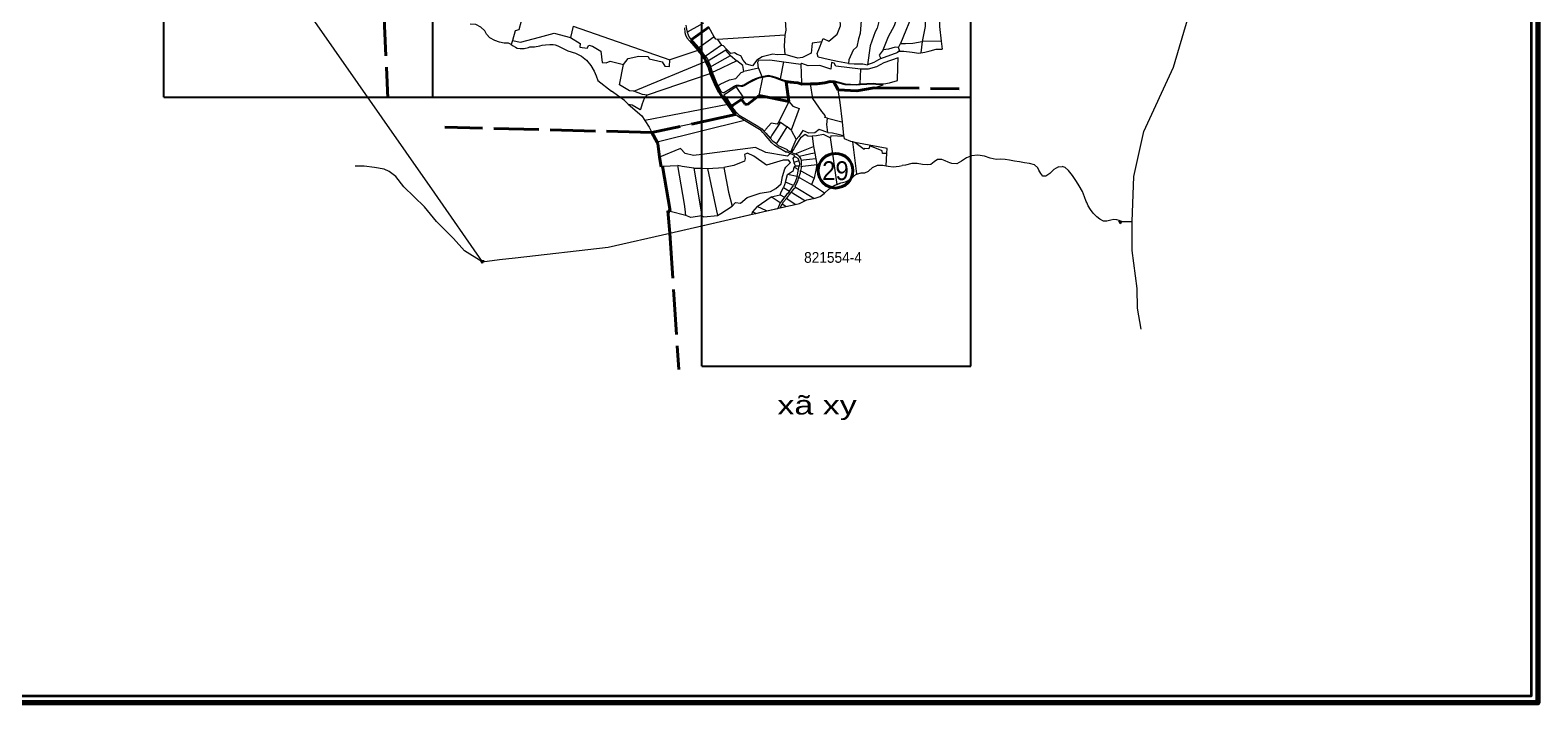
# Model space of a CAD drawing. Header units: metres. Extents: x 548568 to 557107, y 1817749 to 1829427.
# Drawn here: x 551503 to 557107, y 1817749 to 1820250 of the extents above; entities that cross this region are included whole.
import ezdxf
from ezdxf.enums import TextEntityAlignment as Align

# ---------------------------------------------------------------- set-up
doc = ezdxf.new("R2010")
doc.units = ezdxf.units.M
doc.header["$LTSCALE"] = 28
doc.linetypes.add('DOT_DASHED', pattern=[7.7, 5, -1.2, 0.3, -1.2])
doc.linetypes.add('LONG_DASHED', pattern=[7.5, 6, -1.5])
for name, color, linetype, lineweight in [('10', 7, 'Continuous', 13), ('23', 7, 'Continuous', 13), ('32', 7, 'Continuous', 13), ('34', 7, 'LONG_DASHED', 40), ('40', 7, 'Continuous', 13), ('46', 7, 'Continuous', 13), ('47', 7, 'Continuous', 13), ('54', 7, 'Continuous', 25), ('63', 7, 'Continuous', 40)]:
    doc.layers.add(name, color=color, linetype=linetype, lineweight=lineweight)
doc.layers.add('48', color=7, linetype='Continuous')
doc.layers.add('55', color=7, linetype='Continuous')

msp = doc.modelspace()

# ---------------------------------------------------------------- hatches: boundary and pattern name
at = {"layer": '47'}
for points in [[(555549.55, 1819539.45), (555561.55, 1819539.45), (555555.55, 1819529.06)], [(553177.27, 1819392.71), (553189.27, 1819392.71), (553183.27, 1819382.32)]]:
    msp.add_hatch(color=256, dxfattribs=at).paths.add_polyline_path(points)

# ---------------------------------------------------------------- linework, layer by layer
at = {"layer": '10'}
for p, q in [((553521.48, 1820264.74), (553511.97, 1820221.89)), ((553521.48, 1820264.74), (553881.12, 1820138.85)), ((553295.73, 1820211.39), (553291.71, 1820195.84)), ((554309.47, 1820230.99), (554058.73, 1820215.11)), ((554058.73, 1820215.11), (554073, 1820193.81)), ((554818.88, 1820206.96), (554814.5, 1820165.38)), ((554889.55, 1820208.37), (554818.88, 1820206.96)), ((554889.55, 1820208.37), (554892.78, 1820179.04)), ((553985.19, 1820173.85), (553881.12, 1820138.85)), ((554731.29, 1820185.23), (554738.67, 1820199.76)), ((554735.76, 1820171.54), (554731.29, 1820185.23)), ((553747.43, 1820022.61), (554016.6, 1820133.9)), ((554210.89, 1820108.02), (554222.78, 1820077.28)), ((554291.83, 1820069.15), (554305.31, 1820131.64)), ((554368.51, 1820123.23), (554370.72, 1820053.33)), ((554589.87, 1820104.19), (554587.4, 1820049.42)), ((554728.5, 1820113.08), (554729.49, 1820146.22)), ((553613.4, 1820062.01), (553663.91, 1820022.89)), ((554033.04, 1820088.63), (553796.6, 1820007.65)), ((554213.19, 1820006.06), (554226.34, 1820073.96)), ((554313.73, 1820057.87), (554323.34, 1819984.37)), ((554313.73, 1820057.87), (554323.34, 1819984.37)), ((554490.47, 1820057.27), (554507.04, 1820027.66)), ((554490.47, 1820057.27), (554507.26, 1820027.27)), ((554146.93, 1819992.24), (554116.46, 1819971.64)), ((554323.34, 1819984.37), (554213.19, 1820006.06)), ((554323.34, 1819984.37), (554213.19, 1820006.06)), ((554323.34, 1819984.37), (554286.31, 1819908.5)), ((554096.64, 1819972.78), (553787.56, 1819914.02)), ((554125.27, 1819935.84), (553814.23, 1819869.23)), ((554159.17, 1819914.06), (553833.96, 1819832.78)), ((554286.31, 1819908.5), (554292.96, 1819907.21)), ((554292.96, 1819907.21), (554316.77, 1819890.05)), ((554332.09, 1819877.75), (554316.77, 1819890.05)), ((554332.09, 1819877.75), (554350.86, 1819843.6)), ((554466.81, 1819922.39), (554520.27, 1819909.32)), ((554520.27, 1819909.32), (554522.71, 1819908.48)), ((554528.4, 1819857.83), (554522.71, 1819908.48)), ((554502.98, 1819676.26), (554478.7, 1819850.32)), ((554568.83, 1819832.34), (554561.88, 1819833.87)), ((554360.85, 1819763.88), (554342.56, 1819757.9)), ((554687.22, 1819791.48), (554688.17, 1819791.95)), ((553854, 1819743.59), (553882.07, 1819575.8)), ((553970.79, 1819736.87), (554000.38, 1819559)), ((554021.15, 1819735.24), (554058.68, 1819561.07)), ((554354.2, 1819705.73), (554318.28, 1819713.08)), ((554343.61, 1819740.78), (554359.45, 1819731.91)), ((554361.57, 1819744.13), (554348.09, 1819744.49)), ((554423.41, 1819728.98), (554417.9, 1819698.92)), ((554427.32, 1819750.32), (554423.41, 1819728.98)), ((554303.66, 1819664.54), (554325.7, 1819650.73)), ((554340.94, 1819671.48), (554310.79, 1819683.85)), ((554417.9, 1819698.92), (554407.55, 1819676.41)), ((554456.19, 1819643.33), (554407.55, 1819676.41)), ((554445.2, 1819635.1), (554456.19, 1819643.33)), ((554240.51, 1819577.5), (554206.3, 1819593.65)), ((554240.51, 1819577.5), (554282.68, 1819587.12)), ((554291.7, 1819607.04), (554257.51, 1819629.74)), ((554290.93, 1819589), (554307.83, 1819592.85)), ((554291.49, 1819637.67), (554306.69, 1819628.45)), ((554363.41, 1819605.52), (554382.64, 1819615.22)), ((554416.41, 1819623.94), (554412.1, 1819623.24)), ((554200.4, 1819568.35), (554240.51, 1819577.5))]:
    msp.add_line(p, q, dxfattribs=at)
for points in [[(554673.85, 1820176.34), (554694.05, 1820225.8), (554716.49, 1820267.03), (554736.09, 1820324.42)], [(554736.09, 1820324.42), (554789.13, 1820323.34), (554738.67, 1820199.76)], [(554830.3, 1820328.58), (554829.97, 1820263.35), (554818.88, 1820206.96)], [(554891.45, 1820317.26), (554883.5, 1820295.16), (554883.5, 1820263.19), (554889.55, 1820208.37)], [(553291.71, 1820195.84), (553281.36, 1820201.67), (553264.85, 1820201.6), (553247.45, 1820204.59), (553230.24, 1820211.13), (553211.49, 1820221.6), (553199.01, 1820234.39), (553193.08, 1820246.58), (553178.97, 1820260.69), (553159.69, 1820270.91), (553141.06, 1820271.55), (553138.77, 1820270.56)], [(553337.76, 1820315.3), (553319.99, 1820250.19), (553305.81, 1820246.7), (553295.73, 1820211.39)], [(553945.56, 1820242.37), (553953.53, 1820246.75), (553958.01, 1820249.21), (554007.74, 1820276.53)], [(554026.55, 1820260.14), (553964.7, 1820216.31), (553960.38, 1820213.25)], [(554046.46, 1820225.25), (554026.55, 1820260.14), (553968.77, 1820219.2), (553960.38, 1820213.25)], [(554309.47, 1820230.99), (554313.68, 1820249.36), (554310.46, 1820286.67)], [(554446.52, 1820205.93), (554450.9, 1820218.08), (554472.01, 1820208.74), (554503.54, 1820234.94), (554515.68, 1820265.37), (554513.05, 1820310.34)], [(554594.07, 1820301.94), (554588.02, 1820236.66), (554582.42, 1820216.99), (554575.54, 1820187.32), (554561.99, 1820175.46), (554546.09, 1820138.74), (554544.9, 1820125.11)], [(554665.42, 1820311.14), (554651.14, 1820256.42), (554644.4, 1820243.12), (554626.16, 1820191.2), (554616.06, 1820120.03)], [(553295.73, 1820211.39), (553325.43, 1820204.42), (553396.76, 1820223.54), (553451.7, 1820238.83), (553511.97, 1820221.89)], [(553511.97, 1820221.89), (553548.1, 1820199.55), (553546.85, 1820185.87), (553573.6, 1820182.41), (553580.34, 1820193.65), (553593.67, 1820190.4), (553624.02, 1820170.93), (553629.17, 1820129.8), (553643.82, 1820128.35), (553659.68, 1820134.79), (553708.53, 1820122.43)], [(554046.46, 1820225.25), (553992.45, 1820186.27), (553988.49, 1820183.42), (553986.91, 1820182.28)], [(554058.73, 1820215.11), (554051.81, 1820216.65), (554046.46, 1820225.25)], [(554309.58, 1820158.43), (554307.47, 1820189.54), (554309.47, 1820230.99)], [(554738.67, 1820199.76), (554756.49, 1820199.68), (554784.53, 1820200.94), (554818.88, 1820206.96)], [(553291.71, 1820195.84), (553299.13, 1820191.66), (553307.87, 1820186.25)], [(553307.87, 1820186.25), (553313.23, 1820182.93), (553324.92, 1820181.19), (553340.14, 1820181.31), (553355.6, 1820185.52)], [(553355.6, 1820185.52), (553361.25, 1820187.06), (553366.26, 1820187.25)], [(553366.26, 1820187.25), (553377.9, 1820187.7), (553397.74, 1820191.72)], [(553397.74, 1820191.72), (553406.39, 1820193.47), (553418.57, 1820194.67)], [(553418.57, 1820194.67), (553434.48, 1820196.23), (553447.49, 1820195.7)], [(553447.49, 1820195.7), (553454.46, 1820195.42), (553464.18, 1820191.74), (553484.42, 1820180.75), (553502.32, 1820172.27)], [(553502.32, 1820172.27), (553530.09, 1820163.65), (553553.27, 1820153.01), (553571.05, 1820137.64)], [(553708.53, 1820122.43), (553725.98, 1820144.46), (553766.37, 1820153.14)], [(553766.37, 1820153.14), (553800.32, 1820151.8), (553803.66, 1820143.09), (553853.18, 1820131.8), (553862.45, 1820115.42), (553879.28, 1820113.83), (553881.12, 1820138.85)], [(554073, 1820193.81), (554015.7, 1820153.98), (554013.2, 1820152.24)], [(554089.27, 1820174.87), (554028.1, 1820137.71), (554024.82, 1820135.71)], [(554033.6, 1820114.76), (554038.05, 1820117.2), (554106.63, 1820154.71)], [(554073, 1820193.81), (554079.48, 1820192.51), (554092.02, 1820178.41)], [(554673.85, 1820176.34), (554658.7, 1820156.09), (554665.71, 1820143.72)], [(554731.29, 1820185.23), (554718.94, 1820186.18), (554694.45, 1820179.05), (554673.85, 1820176.34)], [(553571.05, 1820137.64), (553587.48, 1820118.03), (553599.92, 1820097.57)], [(553599.92, 1820097.57), (553607.37, 1820080.06), (553613.4, 1820062.01)], [(553747.43, 1820022.61), (553731.71, 1820024.11), (553693.85, 1820045.83), (553708.53, 1820122.43)], [(554129.87, 1820135.69), (554047.55, 1820096.22), (554043.04, 1820094.06), (554040.18, 1820092.69)], [(554068.63, 1820048.17), (554102.95, 1820065.4), (554126.13, 1820070.07), (554145.8, 1820091.73), (554156.43, 1820095.9)], [(554697.62, 1820053.51), (554727, 1820063), (554728.5, 1820113.08)], [(554059.17, 1820043.42), (554064.16, 1820045.93), (554068.63, 1820048.17)], [(554146.93, 1819992.24), (554156.02, 1819998.29), (554127.52, 1820039.97)], [(554466.81, 1819922.39), (554457.38, 1819924.6), (554459.4, 1819930.52), (554445.53, 1819946.8), (554413.15, 1819996.04), (554403.67, 1820049.47)], [(554507.04, 1820027.66), (554575.91, 1820024.58), (554640.32, 1820035.63), (554674.44, 1820046.03)], [(553726.7, 1819974.57), (553711.98, 1819987.44), (553663.91, 1820022.89)], [(553726.7, 1819974.57), (553741.08, 1819971.9), (553771.09, 1819955.16), (553773.88, 1819955.48), (553779.58, 1819976.75), (553787.2, 1819997.16), (553796.6, 1820007.65)], [(553796.6, 1820007.65), (553780.05, 1820010.01), (553747.43, 1820022.61)], [(554213.19, 1820006.06), (554169.81, 1819972.8), (554161.55, 1819975), (554146.93, 1819992.24), (554116.45, 1819971.63)], [(554213.19, 1820006.06), (554169.81, 1819972.8), (554161.55, 1819975), (554146.93, 1819992.24)], [(554323.34, 1819984.37), (554337.83, 1819966.45), (554362.33, 1819958.24), (554332.09, 1819877.75)], [(554522.71, 1819908.48), (554514.56, 1819980.99), (554507.26, 1820027.27)], [(553726.7, 1819974.57), (553777.02, 1819930.57), (553787.56, 1819914.02)], [(554125.27, 1819935.84), (553814.23, 1819869.23), (553833.96, 1819832.78)], [(554116.46, 1819971.64), (554114.82, 1819970.53), (554112.6, 1819968.44), (554110.02, 1819966.01)], [(554116.45, 1819971.63), (554114.82, 1819970.53), (554112.6, 1819968.44), (554110.02, 1819966.01)], [(553787.56, 1819914.02), (553803.7, 1819888.69), (553814.23, 1819869.23)], [(554286.31, 1819908.5), (554279.6, 1819900.42), (554258.09, 1819904.09), (554238.08, 1819881.35), (554236.47, 1819879.25), (554233.43, 1819875.27), (554231.95, 1819873.34)], [(554292.96, 1819907.21), (554260.79, 1819858.8), (554258, 1819854.61), (554253.92, 1819848.48)], [(554277.37, 1819826.38), (554282.13, 1819834.07), (554284.79, 1819838.37), (554316.77, 1819890.05)], [(554467.8, 1819869.02), (554465.12, 1819899.17), (554466.81, 1819922.39)], [(553833.96, 1819832.78), (553836.59, 1819827.92), (553842.96, 1819776.94)], [(554347.99, 1819790.16), (554353.13, 1819792.18), (554358.82, 1819794.41), (554415.07, 1819816.5)], [(554409.7, 1819855.47), (554415.07, 1819816.5), (554419.88, 1819792.78), (554404.81, 1819789.36)], [(554561.88, 1819833.87), (554554.32, 1819835.54), (554529.74, 1819845.91), (554528.77, 1819854.51)], [(554576.63, 1819714.49), (554576.22, 1819715.65), (554561.88, 1819833.87)], [(554687.22, 1819791.48), (554671.98, 1819790.48), (554670.21, 1819801.14), (554623.86, 1819819.12), (554621.19, 1819807.77), (554605.22, 1819809.13), (554603.98, 1819805.45), (554568.83, 1819832.34)], [(554688.17, 1819791.95), (554689.35, 1819809.45), (554568.83, 1819832.34)], [(554404.81, 1819789.36), (554379.02, 1819783.5), (554367.7, 1819780.93), (554362.71, 1819779.8)], [(554424.18, 1819771.79), (554400.34, 1819768.77), (554389.2, 1819767.36), (554377.62, 1819765.89), (554372.09, 1819765.19), (554370.34, 1819764.97)], [(554419.88, 1819792.78), (554424.18, 1819771.79), (554427.32, 1819750.32)], [(554576.63, 1819714.49), (554591.9, 1819719.51), (554606.36, 1819719.31), (554620.04, 1819725.74), (554634.13, 1819738.63), (554652.49, 1819747.35), (554673.35, 1819747.33), (554685.02, 1819744.97), (554688.17, 1819791.95)], [(553940.82, 1819561.14), (553938.62, 1819583.84), (553935.79, 1819602.84), (553911.23, 1819746.79)], [(554081.84, 1819739.26), (554098.91, 1819647.21), (554112.77, 1819595.61)], [(554361.05, 1819702.76), (554363.95, 1819701.12), (554407.55, 1819676.41)], [(554367.18, 1819727.75), (554370.65, 1819725.78), (554417.9, 1819698.92)], [(554369.52, 1819742.7), (554370.08, 1819742.77), (554375.46, 1819743.48), (554427.32, 1819750.32)], [(554502.98, 1819676.26), (554517.05, 1819681.52), (554533.98, 1819685.12), (554552.14, 1819695.57), (554573.94, 1819713.6), (554576.63, 1819714.49)], [(554382.64, 1819615.22), (554336.43, 1819644.19), (554333.03, 1819646.32), (554332.62, 1819646.58)], [(554416.41, 1819623.94), (554350.25, 1819663.63), (554347.75, 1819665.13)], [(554456.19, 1819643.33), (554473.28, 1819659.45), (554494.84, 1819673.22), (554502.98, 1819676.26)], [(554312.35, 1819593.88), (554305.49, 1819598.21), (554301.23, 1819600.9), (554298.04, 1819602.92)], [(554307.83, 1819592.85), (554312.35, 1819593.88), (554347.09, 1819601.8), (554363.41, 1819605.52)], [(554347.09, 1819601.8), (554319.48, 1819620.45), (554315.33, 1819623.25), (554314.53, 1819623.79)], [(554382.64, 1819615.22), (554389.84, 1819618.85), (554403.5, 1819621.54), (554412.1, 1819623.24)], [(554416.41, 1819623.94), (554421.66, 1819624.78), (554439.72, 1819631.14), (554445.2, 1819635.1)], [(554186.94, 1819565.28), (554200.4, 1819568.35), (554187.78, 1819574.33)]]:
    msp.add_lwpolyline(points, dxfattribs=at)
at = {"layer": '23'}
for p, q in [((554000, 1820156.59), (553985.19, 1820173.85)), ((554000, 1820167.72), (553986.91, 1820182.28)), ((554040.18, 1820092.69), (554033.6, 1820114.76)), ((554059.17, 1820043.42), (554040.18, 1820092.69)), ((554676.85, 1820049.43), (554697.62, 1820053.51)), ((554362.71, 1819779.8), (554362.2, 1819780.21)), ((554370.34, 1819764.97), (554369.51, 1819770.2)), ((554325.7, 1819650.73), (554340.94, 1819671.48)), ((554332.62, 1819646.58), (554340.41, 1819656.7)), ((554347.75, 1819665.13), (554347.63, 1819666.85)), ((554291.7, 1819607.04), (554282.68, 1819587.12)), ((554290.93, 1819589), (554298.04, 1819602.92)), ((554314.53, 1819623.79), (554320.83, 1819630.95))]:
    msp.add_line(p, q, dxfattribs=at)
for points in [[(553940.83, 1820267.94), (553943.32, 1820252.96), (553945.56, 1820242.37)], [(553935.8, 1820258.29), (553937.28, 1820240.65), (553939.77, 1820231.91), (553944.67, 1820221.05), (553954.39, 1820209.31), (553961.54, 1820200.72), (553970.65, 1820190.71), (553985.19, 1820173.85)], [(553945.56, 1820242.37), (553948.61, 1820232.1), (553952.67, 1820223.48), (553960.38, 1820213.25)], [(553960.38, 1820213.25), (553966.69, 1820204.31), (553975.09, 1820194.89), (553986.91, 1820182.28)], [(553960.38, 1820213.25), (553966.69, 1820204.31), (553975.09, 1820194.89), (553986.91, 1820182.28)], [(554000, 1820167.72), (553999.17, 1820168.64), (553986.91, 1820182.28)], [(554000, 1820167.72), (554007.5, 1820159.37), (554013.2, 1820152.24)], [(554000, 1820156.59), (554001.2, 1820155.19), (554010.23, 1820145.92)], [(554000, 1820156.59), (554001.2, 1820155.19), (554010.23, 1820145.92), (554012.77, 1820141.08), (554016.6, 1820133.9)], [(554013.2, 1820152.24), (554015.64, 1820148.57), (554019.68, 1820143.92), (554024.82, 1820135.71)], [(554010.23, 1820145.92), (554012.77, 1820141.08), (554016.6, 1820133.9)], [(554033.04, 1820088.63), (554025.51, 1820113.19), (554016.6, 1820133.9)], [(554033.04, 1820088.63), (554025.51, 1820113.19), (554016.6, 1820133.9)], [(554033.6, 1820114.76), (554025.1, 1820135.05), (554024.82, 1820135.71)], [(554076.87, 1820000), (554064.41, 1820020.74), (554053.08, 1820043.07), (554033.04, 1820088.63)], [(554076.87, 1820000), (554064.41, 1820020.74), (554053.08, 1820043.07), (554033.04, 1820088.63)], [(554059.17, 1820043.42), (554070.97, 1820023.3), (554074.67, 1820019.54), (554078.57, 1820018.01)], [(554083.89, 1820019.07), (554100.7, 1820028.54), (554120.4, 1820041.33), (554125.42, 1820044.12), (554128.32, 1820044.63), (554134.48, 1820044.94), (554139.13, 1820044.69), (554145.43, 1820044.28), (554150.55, 1820044.45), (554156.26, 1820046.07), (554161.83, 1820049.58), (554174.62, 1820057.1), (554188.01, 1820064.47), (554199.82, 1820069.98), (554210.34, 1820073.97), (554222.78, 1820077.28)], [(554087.79, 1820013.39), (554104.24, 1820024.35), (554127.52, 1820039.97)], [(554226.34, 1820073.96), (554212.26, 1820070.49), (554201, 1820066.17), (554190.61, 1820061.19), (554175.8, 1820053.22), (554164.09, 1820046.52), (554157.72, 1820042.75), (554151.4, 1820040.4), (554144.68, 1820040.07), (554138.24, 1820040.72), (554134.32, 1820040.92), (554127.52, 1820039.97)], [(554222.78, 1820077.28), (554242.08, 1820080.9), (554248.14, 1820081.66), (554262.32, 1820078.81), (554274.83, 1820075.03), (554291.83, 1820069.15)], [(554313.73, 1820057.87), (554300.07, 1820061.36), (554290.11, 1820065.3), (554273.88, 1820071.19), (554261.93, 1820075.29), (554253.99, 1820076.8), (554245.61, 1820077.15), (554232.42, 1820075.4), (554226.34, 1820073.96)], [(554291.83, 1820069.15), (554301.35, 1820064.44), (554313.81, 1820061.96), (554359.02, 1820056.3), (554370.72, 1820053.33)], [(554313.73, 1820057.87), (554357.42, 1820053.27), (554371.11, 1820049.28), (554403.67, 1820049.47)], [(554403.67, 1820049.47), (554371.11, 1820049.28), (554357.42, 1820053.27), (554313.73, 1820057.87)], [(554370.72, 1820053.33), (554403.46, 1820053.09), (554429.09, 1820053.58), (554435.09, 1820054.48), (554456.09, 1820057.77), (554476.86, 1820062.26), (554492.45, 1820061.04), (554533.35, 1820049.52), (554574.1, 1820048.05), (554587.4, 1820049.42)], [(554490.47, 1820057.27), (554476.7, 1820058.48), (554456.73, 1820054.28), (554434.44, 1820050.69), (554429.26, 1820049.69), (554403.67, 1820049.47)], [(554403.67, 1820049.47), (554429.26, 1820049.69), (554434.44, 1820050.69), (554456.73, 1820054.28), (554476.7, 1820058.48), (554490.47, 1820057.27)], [(554674.44, 1820046.03), (554646.37, 1820048.03), (554638.7, 1820048.17), (554588.06, 1820045.76), (554573.81, 1820044.98), (554532.38, 1820046.53), (554490.47, 1820057.27)], [(554587.4, 1820049.42), (554638.25, 1820051.99), (554646.67, 1820050.84), (554676.85, 1820049.43)], [(554076.87, 1820000), (554076.98, 1819999.82), (554082.49, 1819992.6), (554086.01, 1819988.66), (554096.64, 1819972.78)], [(554076.87, 1820000), (554076.98, 1819999.82), (554082.49, 1819992.6), (554086.01, 1819988.66), (554096.64, 1819972.78)], [(554078.57, 1820018.01), (554079.95, 1820017.47), (554082.54, 1820018.31), (554083.89, 1820019.07)], [(554087.96, 1820000), (554087.26, 1820000.96), (554083.24, 1820006.66), (554083.1, 1820008.8), (554083.95, 1820010.15)], [(554083.95, 1820010.15), (554084.07, 1820010.34), (554086.23, 1820012.35), (554087.79, 1820013.39)], [(554087.96, 1820000), (554090.25, 1819996.86), (554092.36, 1819992.61), (554101.49, 1819978.31), (554110.02, 1819966.01)], [(554087.96, 1820000), (554090.25, 1819996.86), (554092.36, 1819992.61), (554101.49, 1819978.31), (554110.02, 1819966.01)], [(554121.32, 1819939.51), (554117.44, 1819943.61), (554112.28, 1819950.67), (554104.25, 1819962.29), (554096.64, 1819972.78)], [(554125.27, 1819935.84), (554122.98, 1819937.76), (554117.44, 1819943.61), (554112.28, 1819950.67), (554104.25, 1819962.29), (554096.64, 1819972.78)], [(554110.02, 1819966.01), (554118.68, 1819954.49), (554123.84, 1819948.25), (554130.82, 1819941.43), (554135.46, 1819936.96), (554139.34, 1819933.84), (554208.47, 1819892.83), (554223.03, 1819882.56), (554231.95, 1819873.34)], [(554125.27, 1819935.84), (554122.98, 1819937.76), (554121.32, 1819939.51)], [(554159.17, 1819914.06), (554132.73, 1819930.16), (554125.27, 1819935.84)], [(554328.4, 1819790.75), (554316.17, 1819796.75), (554314.44, 1819794.67), (554280.97, 1819814.51), (554271.34, 1819820.87), (554260.24, 1819831.05), (554233.21, 1819862.42), (554226.97, 1819868.59), (554220.05, 1819876.16), (554159.17, 1819914.06)], [(554231.95, 1819873.34), (554237.72, 1819866.77), (554253.92, 1819848.48)], [(554277.37, 1819826.38), (554265.31, 1819836.04), (554253.92, 1819848.48)], [(554330.7, 1819795.98), (554318.15, 1819802.13), (554318.66, 1819804.56), (554284.53, 1819820.07), (554277.37, 1819826.38)], [(554334.43, 1819794.37), (554346.14, 1819789.38), (554347.99, 1819790.16)], [(554344.6, 1819781.3), (554348.67, 1819779.2), (554356.4, 1819773.68), (554359.78, 1819767.64), (554360.85, 1819763.88)], [(554362.2, 1819780.21), (554357.8, 1819783.7), (554354.04, 1819785.98), (554347.99, 1819790.16)], [(554360.85, 1819763.88), (554363.15, 1819752.68), (554361.57, 1819744.13)], [(554369.51, 1819770.2), (554365.47, 1819776.58), (554362.71, 1819779.8)], [(554369.52, 1819742.7), (554370.01, 1819749.73), (554370.34, 1819764.97)], [(554354.2, 1819705.73), (554348.3, 1819688.28), (554340.94, 1819671.48)], [(554347.63, 1819666.85), (554347.51, 1819668.59), (554355.51, 1819687.23), (554357.7, 1819693.37), (554361.05, 1819702.76)], [(554354.2, 1819705.73), (554359.45, 1819731.91), (554361.57, 1819744.13)], [(554361.05, 1819702.76), (554366.21, 1819719.57), (554367.18, 1819727.75)], [(554369.52, 1819742.7), (554368.79, 1819738.03), (554367.18, 1819727.75)], [(554325.7, 1819650.73), (554321.13, 1819643.88), (554316.41, 1819639.65), (554306.69, 1819628.45)], [(554320.83, 1819630.95), (554322.73, 1819633.11), (554326.48, 1819638.67), (554332.62, 1819646.58)], [(554340.41, 1819656.7), (554344.92, 1819662.55), (554347.75, 1819665.13)], [(554306.69, 1819628.45), (554297.53, 1819615.6), (554291.7, 1819607.04)], [(554298.04, 1819602.92), (554303.99, 1819611.48), (554314.53, 1819623.79)]]:
    msp.add_lwpolyline(points, dxfattribs=at)
at = {"layer": '32'}
for p, q in [((554092.02, 1820178.41), (554089.27, 1820174.87)), ((554106.63, 1820154.71), (554089.27, 1820174.87)), ((554106.63, 1820154.71), (554129.87, 1820135.69)), ((554665.71, 1820143.72), (554730.13, 1820167.25)), ((554730.13, 1820167.25), (554730.26, 1820171.73)), ((554730.26, 1820171.73), (554735.76, 1820171.54)), ((554210.89, 1820108.02), (554156.43, 1820095.9)), ((554305.31, 1820131.64), (554368.51, 1820123.23)), ((554330.7, 1819795.98), (554334.43, 1819794.37)), ((554310.79, 1819683.85), (554318.28, 1819713.08)), ((554310.79, 1819683.85), (554303.66, 1819664.54)), ((554206.3, 1819593.65), (554187.78, 1819574.33)), ((553882.07, 1819575.8), (553873.63, 1819577.35)), ((553940.82, 1819561.14), (553882.07, 1819575.8)), ((554000.38, 1819559), (554000, 1819558.94)), ((554186.94, 1819565.28), (554187.78, 1819574.33))]:
    msp.add_line(p, q, dxfattribs=at)
for points in [[(554446.52, 1820205.93), (554410.28, 1820201.61), (554406.65, 1820164.19), (554373.94, 1820148.31), (554357.1, 1820145.45), (554309.58, 1820158.43)], [(554544.9, 1820125.11), (554504.26, 1820133.34), (554469.64, 1820139.89), (554432.84, 1820148.54), (554428.52, 1820162.66), (554437.43, 1820184.36), (554446.52, 1820205.93)], [(554309.58, 1820158.43), (554280.55, 1820157.3), (554263.56, 1820160.16), (554224.7, 1820150.83), (554205.02, 1820138.18), (554187.84, 1820117.42), (554166.24, 1820122.87), (554153.11, 1820137.99), (554144.92, 1820153.78), (554130.76, 1820159.41), (554121.87, 1820164.79), (554108.3, 1820162.79), (554092.02, 1820178.41)], [(554735.76, 1820171.54), (554751.34, 1820171.01), (554781.53, 1820167.28), (554806.95, 1820164.44), (554814.5, 1820165.38)], [(554814.5, 1820165.38), (554828.94, 1820167.18), (554848.49, 1820173.04), (554870.58, 1820178.35), (554892.78, 1820179.04)], [(554156.43, 1820095.9), (554153, 1820118.35), (554129.87, 1820135.69)], [(554210.89, 1820108.02), (554208.61, 1820129.97), (554212.26, 1820138.04), (554252.7, 1820138.64), (554305.31, 1820131.64)], [(554589.87, 1820104.19), (554497.53, 1820115.52), (554491.46, 1820127.18), (554481.74, 1820129.11), (554479.06, 1820104.96), (554439.1, 1820118.06), (554395.02, 1820116.92), (554372, 1820125.54), (554368.51, 1820123.23)], [(554544.9, 1820125.11), (554566.33, 1820124.07), (554598.6, 1820123.94), (554616.06, 1820120.03)], [(554729.49, 1820146.22), (554676.24, 1820127.79), (554648.73, 1820113.58), (554618.22, 1820105.07), (554589.87, 1820104.19)], [(554665.71, 1820143.72), (554639.01, 1820129.81), (554616.06, 1820120.03)], [(554467.8, 1819869.02), (554436.62, 1819880.8), (554419.54, 1819868.02), (554398.22, 1819866.96), (554375.41, 1819876.12), (554360.74, 1819854.69), (554350.86, 1819843.6)], [(554467.8, 1819869.02), (554485.8, 1819867.39), (554528.4, 1819857.83)], [(554328.4, 1819790.75), (554318.42, 1819781.34), (554311.18, 1819781.86), (554238.38, 1819794.14), (554199.81, 1819812.9), (554000, 1819787.83)], [(554330.7, 1819795.98), (554335.78, 1819807.98), (554350.86, 1819843.6)], [(554341.05, 1819804.93), (554346.13, 1819813.03), (554368.74, 1819851.63), (554383.86, 1819862.54), (554393.83, 1819857.28), (554409.7, 1819855.47)], [(554478.7, 1819850.32), (554474.89, 1819850.09), (554451.69, 1819862.1), (554426.14, 1819856.24), (554409.7, 1819855.47)], [(554528.77, 1819854.51), (554478.9, 1819857.05), (554478.7, 1819850.32)], [(554000, 1819787.83), (553969.5, 1819784), (553938.46, 1819791.29), (553920.91, 1819809.52), (553842.96, 1819776.94)], [(554112.77, 1819595.61), (554124.93, 1819609.1), (554144.14, 1819605.95), (554168.33, 1819627.29), (554217.34, 1819643.22), (554254.91, 1819649.91), (554274.88, 1819660.81), (554294.6, 1819678.52), (554300.46, 1819705.78), (554308.06, 1819733.51), (554312.71, 1819740.02), (554329.75, 1819757.68), (554321.59, 1819766.39), (554302.6, 1819765.71), (554240.61, 1819748.19), (554193.62, 1819780.84), (554169.88, 1819792), (554158.47, 1819787.92), (554160.88, 1819772.4), (554158.14, 1819762.77), (554119.51, 1819745.91), (554081.84, 1819739.26)], [(554344.6, 1819781.3), (554344.34, 1819783.13), (554328.4, 1819790.75)], [(554334.43, 1819794.37), (554338.39, 1819800.69), (554341.05, 1819804.93)], [(554344.6, 1819781.3), (554338.48, 1819772.69), (554342.56, 1819757.9)], [(554342.56, 1819757.9), (554344.52, 1819750.78), (554348.09, 1819744.49)], [(553848.34, 1819741.47), (553854, 1819743.59), (553911.23, 1819746.79)], [(553970.79, 1819736.87), (553927.19, 1819743.14), (553911.23, 1819746.79)], [(553970.79, 1819736.87), (554000, 1819735.92), (554021.15, 1819735.24), (554081.84, 1819739.26)], [(554318.28, 1819713.08), (554341.28, 1819727.58), (554343.61, 1819740.78)], [(554343.61, 1819740.78), (554344.69, 1819743.15), (554348.09, 1819744.49)], [(554291.49, 1819637.67), (554294.55, 1819647.99), (554303.66, 1819664.54)], [(554058.68, 1819561.07), (554070.64, 1819567.48), (554112.77, 1819595.61)], [(554206.3, 1819593.65), (554257.51, 1819629.74), (554291.49, 1819637.67)], [(553880.72, 1819495.45), (554000, 1819522.65), (554186.94, 1819565.28)], [(554000, 1819558.94), (553958.72, 1819552.97), (553940.82, 1819561.14)], [(554000.38, 1819559), (554006.94, 1819555.49), (554058.68, 1819561.07)]]:
    msp.add_lwpolyline(points, dxfattribs=at)
at = {"layer": '34'}
msp.add_line((553814.23, 1819869.23), (553833.96, 1819832.78), dxfattribs=at)
for points in [[(552985.42, 1821000), (552976.55, 1820534.1), (552976.56, 1820505.32), (552951.57, 1820472.94), (552954.45, 1820468.26), (552959.32, 1820365.93), (552930.61, 1820324.22), (552818.49, 1820321.98), (552832.99, 1819996.19)], [(554026.55, 1820260.14), (553960.38, 1820213.25), (553966.69, 1820204.31), (553986.91, 1820182.28), (554000, 1820167.72), (554000, 1820156.59), (554010.23, 1820145.92), (554016.6, 1820133.9), (554025.51, 1820113.19), (554033.04, 1820088.63), (554053.08, 1820043.07), (554064.41, 1820020.74), (554076.87, 1820000), (554096.64, 1819972.78), (554112.28, 1819950.67), (554125.27, 1819935.84)], [(554323.34, 1819984.37), (554313.73, 1820057.87), (554357.42, 1820053.27), (554371.11, 1820049.28), (554403.67, 1820049.47), (554429.26, 1820049.69), (554456.73, 1820054.28), (554476.7, 1820058.48), (554490.47, 1820057.27), (554507.04, 1820027.66), (554575.91, 1820024.58), (554640.32, 1820035.63), (554956.67, 1820031.95)], [(554076.87, 1820000), (554087.96, 1820000), (554090.25, 1819996.86), (554092.36, 1819992.61), (554101.49, 1819978.31), (554110.02, 1819966.01), (554114.82, 1819970.53), (554146.93, 1819992.24), (554161.55, 1819975), (554169.81, 1819972.8), (554213.19, 1820006.06), (554323.34, 1819984.37)], [(554125.27, 1819935.84), (553814.23, 1819869.23), (553044.52, 1819888.77)], [(553833.96, 1819832.78), (553836.59, 1819827.92), (553842.96, 1819776.94), (553848.34, 1819741.47), (553854, 1819743.59), (553882.07, 1819575.8), (553873.63, 1819577.35), (553880.72, 1819495.45), (553914.62, 1818987.48)]]:
    msp.add_lwpolyline(points, dxfattribs=at)
at = {"layer": '40'}
for points in [[(555599.96, 1819538.54), (555605.29, 1819705.11), (555643.53, 1819873.23), (555752.78, 1820112.42), (555807.43, 1820296.93)], [(555632.7, 1819138.6), (555619.01, 1819215.79), (555617.62, 1819289.6), (555599.83, 1819430.39), (555599.87, 1819535.62), (555599.96, 1819538.54)]]:
    msp.add_lwpolyline(points, dxfattribs=at)
at = {"layer": '46'}
msp.add_line((555560.25, 1819538.57), (555599.96, 1819538.54), dxfattribs=at)
for points in [[(551899.79, 1821229.05), (551990.09, 1821099.6), (552045.2, 1821020.6), (552144.62, 1820878.08), (552284.1, 1820678.13), (552479.77, 1820397.62), (552632.55, 1820178.61), (552899.37, 1819796.11), (553006.2, 1819642.97), (553183.42, 1819388.91)], [(553183.42, 1819388.91), (553118.04, 1819428.97), (553077.54, 1819475.28), (553013.43, 1819537.97), (552968.81, 1819592.3), (552892.35, 1819666.75), (552862.71, 1819705.7), (552837.27, 1819724.39), (552819.46, 1819732.3), (552782.8, 1819738.39), (552745.22, 1819744.36), (552711.22, 1819744.32)], [(553305.73, 1819403.09), (553651.52, 1819443.19), (553880.72, 1819495.45), (554301.45, 1819591.39), (554307.83, 1819592.85), (554363.41, 1819605.52)], [(553183.42, 1819388.91), (553247.88, 1819396.39), (553305.73, 1819403.09)]]:
    msp.add_lwpolyline(points, dxfattribs=at)
at = {"layer": '47', "linetype": 'DOT_DASHED'}
msp.add_line((555326.04, 1819741.27), (555339.72, 1819742.73), dxfattribs=at)
for points in [[(554921.94, 1819756.73), (554915.02, 1819759.33), (554905.08, 1819763.26), (554892.51, 1819768.49), (554876.2, 1819768.32), (554863.3, 1819760.23), (554850.6, 1819750.43), (554838.68, 1819748.88), (554819.9, 1819749.87), (554800.87, 1819754.19), (554780.75, 1819754.15), (554756.67, 1819748.11), (554744.51, 1819745.99)], [(555326.04, 1819741.27), (555308.23, 1819731.58), (555293.61, 1819717.03), (555278.74, 1819707.11), (555267.64, 1819707.26), (555260.03, 1819716.13), (555253.01, 1819728.72), (555248.34, 1819737.36), (555236.82, 1819748.54), (555218.39, 1819753.95), (555199.89, 1819756.29), (555180.92, 1819760.04), (555161.59, 1819761.99), (555143.08, 1819765.64), (555127.1, 1819768.86), (555110.23, 1819769.65), (555094.15, 1819768.77), (555072.18, 1819773.33), (555050.28, 1819780.95), (555025.53, 1819784.31), (555002.55, 1819782.62), (554983.72, 1819775.3), (554965.42, 1819762.35), (554948.43, 1819753.06), (554928.91, 1819754.11), (554921.94, 1819756.73)], [(554363.41, 1819605.52), (554389.84, 1819618.85), (554408.21, 1819622.62), (554421.66, 1819624.78), (554439.72, 1819631.14), (554454.91, 1819642.12), (554473.28, 1819659.45), (554494.84, 1819673.22), (554517.05, 1819681.52), (554533.98, 1819685.12), (554552.14, 1819695.57), (554573.94, 1819713.6), (554591.9, 1819719.51), (554606.36, 1819719.31), (554620.04, 1819725.74), (554634.13, 1819738.63), (554652.49, 1819747.35), (554673.35, 1819747.33), (554685.02, 1819744.97)], [(554685.02, 1819744.97), (554692.92, 1819743.37), (554710.62, 1819741.66), (554733.38, 1819744.05), (554744.51, 1819745.99)], [(555430.74, 1819608.87), (555428.8, 1819612.95), (555422.68, 1819630.31), (555415.41, 1819649.87), (555403.12, 1819671.31), (555392.9, 1819687.46), (555377.5, 1819709.27), (555362.85, 1819728.4), (555351.14, 1819738.68), (555339.72, 1819742.73)], [(555560.25, 1819538.57), (555551.46, 1819542.24), (555542.14, 1819544.64), (555530.97, 1819545.36), (555520.59, 1819543.12), (555505.58, 1819539.31), (555492.4, 1819539.8), (555478.79, 1819546.36), (555467.79, 1819555.56), (555455.01, 1819568.79), (555444.13, 1819583.11), (555436.56, 1819596.65), (555430.74, 1819608.87)]]:
    msp.add_lwpolyline(points, dxfattribs=at)
at = {"layer": '47'}
for points in [[(555549.55, 1819539.45), (555561.55, 1819539.45), (555555.55, 1819529.06)], [(553177.27, 1819392.71), (553189.27, 1819392.71), (553183.27, 1819382.32)]]:
    msp.add_lwpolyline(points, close=True, dxfattribs=at)
at = {"layer": '54'}
for p, q in [((552000, 1820000), (552000, 1828000)), ((553000, 1820000), (553000, 1825000)), ((554000, 1819000), (554000, 1825000)), ((555000, 1819000), (555000, 1825000)), ((552000, 1820000), (555000, 1820000)), ((554000, 1819000), (555000, 1819000))]:
    msp.add_line(p, q, dxfattribs=at)
at = {"layer": '63', "lineweight": 106}
msp.add_lwpolyline([(548567.79, 1828881.84), (557107.47, 1828881.84), (557107.47, 1817748.95), (548567.79, 1817748.95)], close=True, dxfattribs=at)
at = {"layer": '63', "lineweight": 35}
msp.add_lwpolyline([(548592.79, 1828856.84), (557082.47, 1828856.84), (557082.47, 1817773.95), (548592.79, 1817773.95)], close=True, dxfattribs=at)
at = {"layer": '63'}
msp.add_circle((554496.67, 1819727.2), 64.42, dxfattribs=at)

# ---------------------------------------------------------------- texts
at = {"layer": '34', "width": 0.95}
msp.add_text('29', height=70, dxfattribs=at).set_placement((554496.67, 1819692.2), align=Align.CENTER)
at = {"layer": '48', "width": 1.35}
msp.add_text('xã xy', height=70, dxfattribs=at).set_placement((554428.31, 1818820.93), align=Align.CENTER)
at = {"layer": '55', "width": 0.95}
msp.add_text('821554-4', height=40, dxfattribs=at).set_placement((554487.57, 1819384.71), align=Align.CENTER)

doc.saveas('drawing.dxf')
